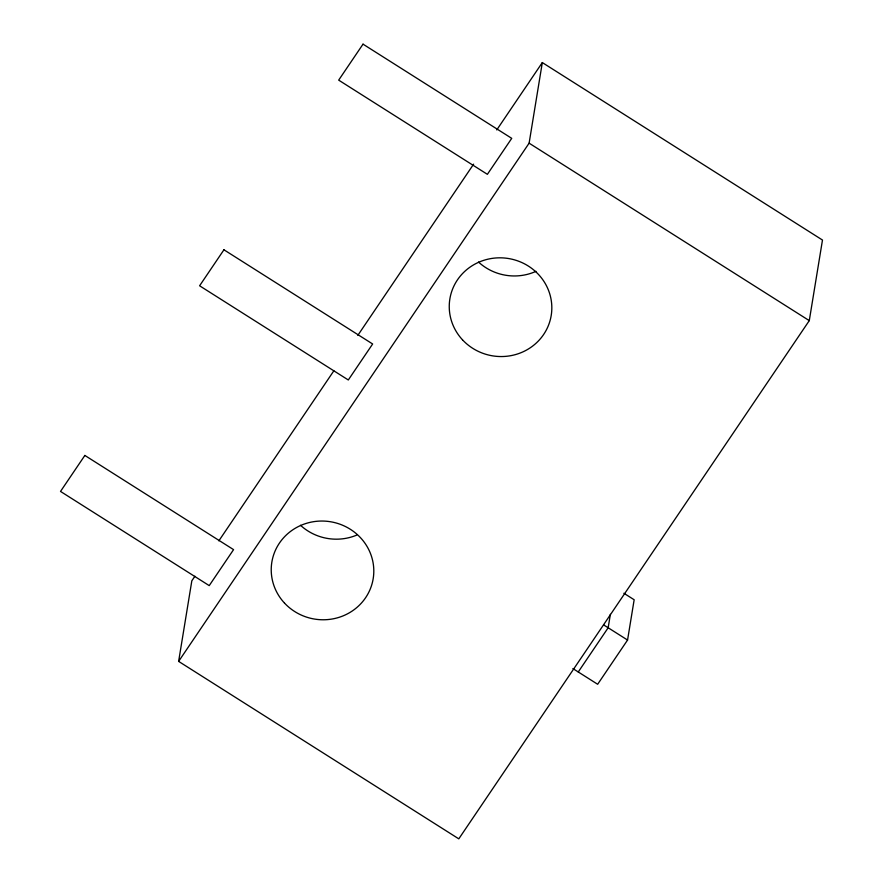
<?xml version="1.0" encoding="UTF-8"?>
<svg xmlns="http://www.w3.org/2000/svg" width="883" height="883" viewBox="0 0 883 883"><rect width="100%" height="100%" fill="white"/><g stroke="black" fill="none" stroke-linecap="round" stroke-linejoin="round"><path stroke-width="1.32" d="M496.765 129.922L542.317 62.572L822.481 240.044L809.281 320.628L458.796 838.85L178.631 661.389L191.832 580.793L194.922 576.235M178.631 661.389L529.116 143.167L542.317 62.572M610.363 614.336L608.166 627.769L578.255 671.974M572.868 668.563L597.659 684.27L627.559 640.054L634.16 599.756L623.884 593.255M218.852 540.849L333.873 370.772M357.814 335.385L473.608 164.161M529.116 143.167L809.281 320.628M603.851 625.032L627.559 640.054M535.959 271.357A51.346 49.316 9.3 0 1 478.52 262.052M356.721 535.109A51.346 49.316 9.3 0 1 300.496 525.275M84.856 455.44L60.519 491.423L209.227 585.617L233.565 549.634L84.856 455.44M223.94 249.79L199.602 285.783L348.31 379.977L372.648 343.984L223.94 249.79M363.023 44.15L338.686 80.132L487.383 174.326L511.732 138.344L363.023 44.15M462.515 339.845A51.346 49.316 9.3 0 0 549.369 322.902A51.346 49.316 9.3 0 0 489.734 258.796A51.346 49.316 9.3 0 0 462.515 339.845M284.492 603.067A51.346 49.316 9.3 0 0 371.346 586.124A51.346 49.316 9.3 0 0 311.699 522.019A51.346 49.316 9.3 0 0 284.492 603.067"/></g></svg>
